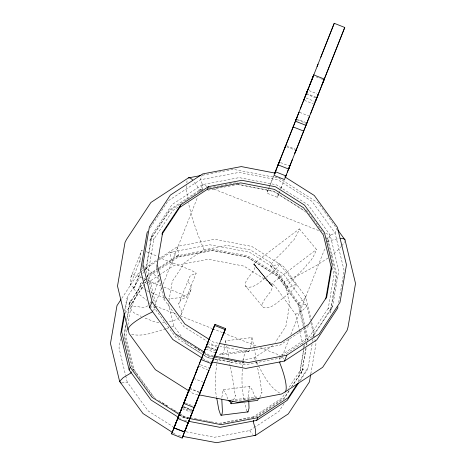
<?xml version="1.0" encoding="UTF-8"?>
<svg xmlns="http://www.w3.org/2000/svg" width="466" height="466" viewBox="0 0 466 466"><rect width="100%" height="100%" fill="white"/><g stroke="black" fill="none" stroke-linecap="round" stroke-linejoin="round"><path stroke-width="0.35" stroke-dasharray="2.33 1.75" d="M254.244 347.91L251.955 337.547L225.352 340.867L225.125 342.959M251.955 337.547L250.597 347.351M186.674 185.666L186.417 189.161L187.746 199.215M186.872 182.87L187.023 180.773M180.563 315.762C184.058 311.323 178.595 307.91 178.775 303.64L189.668 276.746L190.623 275.557L196.169 273.134L186.691 297.092L181.14 299.516L178.775 303.64M181.332 314.189L190.815 290.236C192.773 286.025 187.705 283.648 188.258 279.687M221.828 397.463L223.208 389.727L249.811 386.407L252.17 389.902L255.333 397.457M225.002 344.124L224.461 348.894L222.824 353.91L222.101 354.818L221.373 354.83L220.494 353.991L219.801 354.218L218.845 355.704M152.079 297.96L159.023 279.804C155.376 274.2 149.132 271.247 144.472 266.668M216.655 363.643C215.618 374.88 214.331 386.425 216.643 397.591M243.176 360.981C241.738 374.122 241.079 387.566 244.318 400.515M124.614 311.014L126.688 298.956L127.76 296.26L140.837 276.449M124.952 312.57L127.76 296.26M120.589 338.794L119.005 348.015L125.546 375.142M125.797 324.913L123.968 335.555L131.511 366.847M126.525 320.66L130.27 300.378L126.857 320.235M125.878 325.909L124.416 334.419L132.466 367.808M127.026 329.876L125.936 336.236L133.952 369.491L154.048 397.131M127.876 324.93L131.645 303.017L131.266 303.966L143.12 286.013M145.637 270.35L151.497 236.274L152.132 234.678L171.971 204.621L202.541 184.583L239.175 177.616L276.291 184.775L308.253 204.97L330.19 235.138L338.759 270.676L332.654 306.174L332.019 307.764L312.57 337.221M152.132 234.678L146.027 270.181L153.92 302.929M208.663 342.289L183.866 326.619L163.95 299.224L156.168 266.948L156.535 264.799M168.937 300.896L172.298 281.348L184.786 262.434L204.015 249.828L227.07 245.442L250.428 249.945L270.536 262.655L284.342 281.639L289.73 303.995L285.891 326.334L275.354 342.294M298.1 381.823L303.71 349.197M303.844 349.663L300.197 370.866L300.57 369.922L287.93 389.069M304.327 346.838L304.811 344.013M305.3 341.182L305.906 337.652L303.861 329.159M305.958 347.974L301.572 373.511L306.29 347.554M306.447 345.137L306.814 343.011M306.779 344.718L307.018 343.302M307.508 340.465L307.875 338.333L305.358 327.901M300.238 380.565L306.972 370.359L308.049 367.662L312.069 344.263M312.558 341.427L312.925 339.3M313.408 336.464L314.142 332.211L311.626 321.773M310.805 374L315.96 344.007L314.608 338.392M338.671 302.516L344.147 270.688L335.101 233.163L311.94 201.312L278.19 179.981L238.994 172.42L200.31 179.783L168.034 200.939L150.244 227.891M253.708 264.14L255.385 265.661C254.343 273.006 246.66 276.874 245.163 284.097L245.413 285.885L263.523 307.665C271.462 309.127 276.915 302.486 282.711 298.426C287.551 294.296 293.615 290.778 296.417 284.825L278.977 263.488L271.457 266.966L270.793 266.523L270.466 264.921L274.666 259.818L284.912 249.776L289.619 244.598L290.277 243.246L293.848 240.007L298.461 231.433L299.37 228.864L258.857 259.661L253.708 264.14L270.828 284.773L272.505 286.293C271.462 293.644 263.779 297.506 262.282 304.729L262.533 306.523M217.01 361.703L217.907 357.946M243.258 360.323L244.091 355.791L245.133 352.878L246.403 350.898L247.096 350.671L247.976 351.51L248.704 351.498L250.364 348.003M142.637 250.673L141.518 250.452L141.804 250.341L131.039 276.915L130.358 280.445L130.795 283.596L130.23 285.011L131.383 286.363L133.882 287.353L134.33 288.052L133.602 288.658L137.266 292.788L146.796 300.36M140.522 252.962L139.841 256.492L140.278 259.644L130.23 285.011M256.149 398.15L256.382 396.95L230.501 400.183M145.957 282.641L142.334 282.355L140.749 283.299L130.864 308.876L131.604 310.659L134.109 312.843L141.245 316.466M140.749 283.299L140.348 284.924L141.082 286.707L143.592 288.891L145.841 290.167M299.37 228.864L316.49 249.496C314.34 255.187 311.568 260.966 306.698 264.723L306.739 265.236L304.706 267.63L288.07 284.656L287.586 285.559L287.912 287.155L288.582 287.598L289.526 287.33L296.096 284.126M278.825 193.681L277.375 197.31L266.855 193.145L268.888 188.008M277.375 197.31L279.402 192.173M133.602 288.658L140.19 272.022M142.031 267.368L143.085 264.705M134.33 288.052L140.388 272.744M141.437 270.082L142.753 266.756M149.708 303.948L150.763 301.286M154.595 305.713L161.824 287.446M163.164 284.062L197.718 196.763M199.862 191.351L202.541 184.583L200.31 179.783L202.378 174.593M269.4 186.715L270.094 184.955M270.327 184.373L273.519 176.305M273.577 176.241L270.315 184.466M280.841 188.538L284.091 180.406M282.245 356.269L289.205 338.671M290.813 334.611L325.367 247.318M327.511 241.906L330.19 235.138L335.101 233.163L337.163 227.973M140.278 259.644L139.713 261.059L140.866 262.41M156.168 266.948L156.681 265.655M311.457 321.074L305.585 296.72L283.683 266.593L251.762 246.421L214.686 239.268L178.105 246.229L177.028 248.926L178.612 252.339L178.163 253.469L178.816 256.143L178.437 257.086L159.576 269.459M154.38 306.244L153.961 307.31L175.892 337.471L203.549 354.952M133.573 370.441L133.952 369.491L132.181 369.631M163.95 299.224L164.463 297.931M268.305 189.516L266.855 193.145M268.556 188.881L269.564 186.353M279.076 193.046L279.833 191.147M280.835 188.631L281.819 186.155M253.021 417.746L253.399 416.796L282 398.046L285.163 393.257M305.585 296.72L304.514 299.417L301.024 300.815L300.576 301.945L298.269 303.448L297.89 304.397L303.692 328.448M326.573 237.66L328.262 239.978L327.627 241.574A28.426 6.332 -24.9 0 1 339.236 238.668M131.039 276.915L132.327 274.293L132.041 274.404L136.853 275.627L143.045 278.08M190.815 290.236L189.528 292.858C183.913 298.182 175.618 298.077 168.36 298.776M233.478 400.16L235.365 395.663L235.324 396.065L233.087 381.054L230.14 366.095M259.795 397.37L261.968 392.343L261.927 392.745L259.69 377.734L257.459 367.022M249.811 386.407L248.425 394.143L248.693 399.548M121.772 298.374L138.14 273.583L141.757 271.206M142.823 273.449L144.804 270.449M145.2 269.849L147.576 266.243L157.153 259.964M143.569 281.598L128.453 304.95L142.724 283.328M143.965 280.998L146.347 277.392M146.743 276.792L147.932 274.992L158.702 267.933M144.309 280.928L146.295 277.922M146.691 277.322L147.483 276.122L158.248 269.063M145.095 283.025L147.07 280.031M147.466 279.431L149.836 275.843L158.964 269.855M125.255 313.373L143.889 285.145L146.883 283.188M308.434 325.722L307.636 326.934L279.88 345.137L246.607 351.463L219.917 346.32M332.654 306.174L312.808 336.231L284.639 354.696M289.118 390.555L284.359 397.766L255.048 416.983L220.622 423.53M291.495 386.955L303.389 368.938L292.631 385.685M289.06 391.091L283.911 398.896L256.393 416.936M284.103 403.55L278.948 411.356L254.424 427.438M298.927 381.473L308.049 367.662M341.392 246.217L338.73 249.479L329.742 256.813M341.834 245.675L344.048 242.961A28.426 6.332 -24.9 0 0 344.887 241.557M270.828 284.773L275.977 280.299L316.49 249.496M178.932 317.678L177.255 318.983L173.678 320.695L167.428 321.738M158.923 280.66C156.46 283.136 152.918 284.231 149.586 282.92M147.815 305.801C143.516 309.395 137.75 305.597 132.851 306.313L131.272 307.251M193.384 195.341L169.414 211.057L149.569 241.114L150.203 239.524L170.049 209.467L200.613 189.429L203.432 188.893M193.984 194.951L199.378 191.415M178.163 207.102L172.729 210.661L153.535 239.734L154.065 238.4L148.165 272.738L155.941 305.009M157.753 259.574L178.105 246.229M142.363 270.81L156.844 261.315M159.261 259.731L170.725 252.217L209.782 244.784L249.456 252.205L283.439 273.956L306.826 306.115L310.21 320.148M159.296 267.542L177.243 255.776L212.374 249.089L247.976 255.956L278.621 275.33L299.655 304.257L305.189 327.208M158.848 268.672L176.795 256.906L211.925 250.225L247.522 257.086L278.173 276.46L299.207 305.387L307.426 339.464M147.477 282.792L158.848 275.342M159.442 274.952L173.201 265.929L208.331 259.247L243.934 266.115L274.585 285.483L295.619 314.41L299.475 330.406M241.598 360.253L254.168 357.859L273.402 345.248M281.132 355.22L309.488 336.627L328.687 307.554L328.151 308.888L334.058 274.55L332.538 268.235M214.995 359.047L244.976 364.831L281.61 357.859L282.81 357.072M186.027 431.766L214.506 437.259L249.636 430.572L253.824 427.829M152.667 310.56L155.376 308.801M326.305 238.842L329.555 236.728L330.19 235.138L325.46 233.262M328 258.036L316.187 265.684L300.815 274.037L284.342 281.639M295.619 314.41L303.168 309.873L306.826 306.115L305.335 304.426L299.207 305.387L299.655 304.257L297.89 304.397L277.363 276.169L247.458 257.267L212.717 250.568L178.437 257.086L177.243 255.776L176.795 256.906L172.979 252.007L170.725 252.217L170.812 257.459L173.201 265.929M149.685 307.688L153.978 305.964M165.733 328.804C154.496 332.147 142.223 337.349 130.497 334.052M166.409 328.571L171.144 326.963M171.82 326.736L173.847 326.049L181.373 336.4M202.681 175.175L233.355 169.339L278.19 177.983M209.065 187.821L237.246 182.456M207.964 190.198L237.019 184.67M236.705 361.179L231.119 362.245L213.422 358.832M219.119 423.32L253.399 416.796L254.599 418.113M162.57 322.548L166.735 321.855M121.777 382.947L127.224 382.097L148.258 411.024L173.393 426.908M220.494 353.991L247.096 350.671M222.101 354.818L248.704 351.498M235.295 400.748L251.832 398.686M252.555 398.599L255.426 398.238M156.448 307.111L153.961 307.31L153.623 305.917M158.877 322.728L154.013 321.622L143.802 317.579M236.612 184.053L273.734 191.211L303.238 209.857M237.73 184.536L273.641 191.462L303.948 210.615M218.14 343.186L213.923 342.376L210.294 340.081M217.109 345.778L212.892 344.962L209.269 342.667M213.189 355.855L208.914 355.034L205.232 352.704M214.919 357.049L208.582 355.826L204.341 353.146M215.624 357.189L220.552 358.138M221.257 358.272L223.365 358.68M224.07 358.814L226.185 359.222M226.89 359.356L229.703 359.903M230.408 360.037L232.522 360.445M233.227 360.579L235.336 360.987M236.041 361.127L238.155 361.529M238.86 361.668L241.673 362.21M242.378 362.344L243.788 362.618M213.486 357.043L208.488 356.082L204.184 353.362M214.197 357.183L245.611 363.241M214.278 358.913L207.853 357.672L204.166 355.342M212.717 358.692L207.76 357.737L202.885 354.655M206.589 360.87L210.865 361.698M197.805 394.615L193.518 393.787L189.825 391.457M189.347 417.577L184.385 416.621L179.503 413.534M190.052 417.717L198.563 419.353M199.273 419.493L204.941 420.588M205.652 420.722L207.778 421.136M208.488 421.27L210.615 421.678M211.325 421.817L216.993 422.912M188.59 417.623L184.315 416.802L180.639 414.472M195.708 418.998L197.846 419.406M189.033 418.468L184.041 417.507L180.359 415.177M188.142 418.753L183.866 417.932L180.191 415.608M184.396 420.478L187.25 421.025M178.402 435.553L181.967 436.24M164.783 298.065L149.446 291.955M161.248 286.072L153.867 283.2L148.136 280.351M163.927 287.114L181.187 293.941L186.691 297.092M316.082 76.838L320.026 78.399M320.684 78.661L322.653 79.441M309.022 90.608L316.915 93.73M306.389 93.404L315.593 97.044M306.127 94.068L315.989 97.971M306.092 98.035L314.637 101.419M304.438 100.371L313.641 104.017M299.714 112.364L308.917 116.005M296.341 118.748L305.545 122.389M297.395 119.937L305.941 123.321M286.427 145.701L295.63 149.347M286.794 146.784L294.687 149.906M280.509 162.57L289.054 165.954M207.265 186.458L202.541 184.583L201.906 186.179L202.827 189.942M214.022 189.132L319.385 230.856M146.33 251.675L157.619 256.399M143.714 278.348L146.417 279.419M155.271 305.981L176.206 314.276M180.26 315.878L212.001 328.448M212.677 328.716L222.806 332.73M223.482 332.998L256.58 346.104M260.628 347.712L280.217 355.465M207.469 343.471L216.673 347.112M207.125 346.29L216.329 349.931M207.685 346.751L216.23 350.135M205.955 347.164L215.81 351.067M205.949 349.075L215.152 352.721M200.52 364.756L209.065 368.14M198.44 366.066L207.644 369.707M193.652 378.351L202.856 381.998M189.668 388.213L199.53 392.116M189.493 388.656L199.355 392.564M185.369 402.915L193.256 406.043M182.555 406.136L192.417 410.039M183.738 406.993L191.625 410.121M183.697 407.103L191.584 410.226M182.025 407.465L191.887 411.367M182.323 408.816L190.874 412.2M179.678 415.422L188.223 418.806M148.805 291.675L146.4 290.481M279.734 393.083C267.746 386.133 262.207 371.92 255.514 360.381M158.19 256.714L163.35 259.242L190.67 269.989L196.169 273.134M278.901 178.123L318.109 202.902L336.475 228.159M194.637 347.019L200.095 350.467M177.144 336.266L182.672 339.766M183.289 340.151L193.734 346.756M194.351 347.147L203.572 352.972M202.273 354.271L187.647 345.026L184.722 341.001M202.908 358.546L205.978 360.48M154.473 397.719L155.696 398.488M158.749 400.416L168.511 406.591M170.958 408.134L178.892 413.15M162.25 402.851L168.377 406.725M173.282 409.824L177.575 412.538M179.288 417.874L180.517 418.649M173.294 432.949L176.975 435.279M223.208 389.727L225.567 393.222L227.822 399.112M202.296 191.276L200.613 189.429L199.978 191.019A28.426 6.355 68.1 0 0 193.501 180.948M279.926 356.012L281.61 357.859M245.413 285.885L246.403 287.027C254.343 288.489 259.795 281.854 265.585 277.794C270.426 273.664 276.495 270.14 279.297 264.193L278.977 263.488M270.793 266.523L287.912 287.155M255.385 265.661L272.505 286.293M253.947 264.135L271.066 284.773M254.156 264.519L271.276 285.151M249.636 430.572L252.607 434.382M306.325 209.816L323.62 233.6M304.554 210.999L305.405 212.164M175.682 334.722L176.527 335.881M132.635 368.501L134.313 370.814M134.738 371.396L135.996 373.132M136.416 373.709L138.944 377.18M139.363 377.757L153.669 397.428M254.168 357.859L255.176 359.746M246.986 411.245L244.801 403.078M282.518 356.869L283.916 359.868M225.352 340.867L226.074 343.401M204.015 249.828L197.211 233.006L191.73 216.399L188.369 202.733M279.39 357.346L280.316 361.115M328.262 239.978L336.831 275.517L330.726 311.014L330.091 312.61L336.196 277.113L331.157 256.207M327.965 242.967L330.988 255.508M310.886 322.955L314.439 337.687M299.644 331.105L302.993 345.015M303.162 345.708L303.832 348.492M168.459 303.686L173.847 326.049M125.715 375.835L127.224 382.097M226.709 345.982L228.952 359.018M254.36 348.62L256.504 361.36M256.626 362.07L257.337 366.317M229.068 359.723L230.023 365.391"/><path stroke-width="0.7" d="M124.247 313.14L120.589 334.413L129.146 369.905L151.048 400.026L178.676 417.484M124.713 313.991L121.661 331.716L130.218 367.208L152.126 397.329L179.748 414.787M219.544 343.459L247.638 348.877L280.905 342.545L308.667 324.348L326.689 297.052L332.229 264.81L324.452 232.54L304.531 205.145L275.505 186.796L241.79 180.295L208.523 186.627L180.761 204.824L162.739 232.12L157.199 264.362L164.981 296.638L184.897 324.033L209.694 339.702M310.682 374.711L309.453 381.852L288.291 413.901L255.706 435.267L216.649 442.7L182.678 436.374M325.781 298.922L331.204 267.397L323.421 235.126L303.5 207.731L274.474 189.388L240.759 182.882L207.492 189.213L179.736 207.411L162.11 234.107M337.943 306.756L337.699 308.172L316.746 339.912L284.47 361.068L245.792 368.431L211.581 361.832M229.779 400.271L229.546 401.471L228.73 400.777M204.079 382.732L194.287 407.622L183.767 403.457L188.619 391.12M289.52 166.851L288.64 169.065L278.126 164.894L280.485 158.9M288.64 169.065L292.45 159.407M306.599 123.583L306.861 122.913L306.197 124.568M182.381 406.585L182.555 406.136L182.025 407.465L182.422 406.474M206.467 346.028L207.469 343.471L206.368 346.226M284.697 148.264L285.483 146.26M192.901 410.75L193.07 410.301L192.545 411.629L192.941 410.639M216.981 350.193L217.989 347.636L216.888 350.391M295.217 152.429L295.997 150.425M190.076 418.025L184.501 432.081L173.987 427.916L183.93 431.598M189.668 388.213L189.493 388.656L190.017 387.333M224.495 331.279L225.521 328.559L215.007 324.388L212.135 331.775M277.876 165.366L278.301 164.236M309.575 116.267L305.987 125.366L295.467 121.201L299.055 112.102L298.135 114.426M184.501 432.081L182.13 438.052L171.61 433.887L181.67 408.554L177.727 418.532L188.241 422.697L213.364 359.14M323.637 80.67L324.033 79.669L322.664 83.088M177.727 418.532L179.084 415.095M187.344 394.09L193.565 378.567M204.242 351.486L205.955 347.164L205.29 348.818M214.523 325.618L187.215 394.434M274.899 172.921L275.954 170.259M306.127 94.068L306.389 93.404L305.51 95.606M311.457 80.717L313.513 75.504L300.203 109.003M285.332 146.551L285.775 145.439L284.54 148.532M306.529 93.084L307.711 90.089L306.57 92.961M320.765 57.277L334.238 23.3L344.758 27.465L323.969 79.966L324.324 79.08L313.804 74.915L305.259 96.299M188.241 422.697L189.598 419.26M182.13 438.052L194.87 405.752M197.864 398.255L198.603 396.368M214.762 355.651L216.469 351.329L215.81 352.983L216.073 352.319M222.655 335.939L225.043 329.782M285.419 177.086L286.468 174.424M317.043 97.248L318.226 94.254L316.292 99.112M321.971 84.882L324.324 79.08M279.443 161.358L279.751 160.584M187.373 393.945L174.144 427.427L176.649 421.136M188.089 392.203L189.225 389.32M190.641 385.796L192.219 381.805M195.411 373.709L198.44 366.066L197.957 367.278M297.081 117.083L274.841 173.037L308.871 87.259M317.078 66.574L318.045 64.139M183.767 403.457L187.274 394.586M309.972 84.509L334.238 23.3M174.074 427.695L171.61 433.887M179.02 415.159L173.987 427.916M197.182 369.55L179.876 413.121M199.145 364.307L213.684 327.703M303.785 100.108L304.618 98.006M188.911 420.833L184.658 431.592L189.54 419.324M190.489 416.843L191.712 413.744M195.009 405.455L194.572 406.562L196.332 402.141M196.943 400.504L197.654 398.704M198.836 395.791L199.745 393.485M287.33 172.164L290.271 164.748M316.03 99.771L296.72 148.706M344.758 27.465L315.971 100.074M195.132 405.088L197.613 398.884M199.489 394.172L208.954 370.231L208.471 371.443M209.723 368.396L215.909 352.785M285.361 177.202L306.558 123.927M294.71 153.599L296.289 149.603L295.06 152.697M310.507 113.972L323.317 81.632M210.952 365.297L225.521 328.559M221.152 339.673L225.148 329.608L214.628 325.443L214.494 325.775M161.97 234.066L162.739 232.12M179.736 207.411L180.761 204.824M202.296 358.156L172.845 339.539L149.685 307.688L152.003 301.852L142.957 264.327L149.405 226.843L170.358 195.103L202.634 173.94L241.318 166.583L275.523 173.183M152.452 311.09L152.032 312.15A28.426 6.332 -24.9 0 0 128.045 329.782L129.21 333.697L155.382 369.689L189.208 391.067M129.146 369.905L130.218 367.208M131.266 371.938L130.812 373.074L123.263 377.606L119.605 381.369L142.992 413.528L172.682 432.559M207.492 189.213L208.523 186.627M304.776 97.516L305.83 94.866M278.662 163.374L279.192 162.046M295.467 121.201L296.038 119.762M278.126 164.894L279.006 162.686M185.812 397.976L184.053 402.397M202.005 357.364L201.126 359.571L211.646 363.742L212.525 361.529M213.661 327.872L215.007 324.388M179.561 413.86L179.736 413.418M288.291 169.729L288.821 168.401M315.29 101.681L316.35 99.037M190.25 417.583L192.184 412.719M259.084 398.261L258.234 398.989L257.669 400.405L231.066 403.725L231.631 402.309L232.907 401.22M253.679 420.419L253.23 421.549L255.618 430.025L255.706 435.267L254.017 435.419M188.672 421.299L220.045 427.351L256.632 420.39L257.704 417.693L288.227 397.679L297.739 383.273M280.101 361.645L279.682 362.705A28.426 6.355 68.1 0 1 285.07 391.964L281.522 394.015L237.811 402.333L199.232 394.894M284.47 361.068L286.794 355.232L319.07 334.07L340.023 302.335L346.471 264.845L337.425 227.321L314.265 195.47L284.808 176.859M313.455 75.801L313.804 74.915M216.766 398.284L218.81 409.597L220.692 415.212L221.42 415.2L222.072 413.866L222.428 411.455L221.822 399.595M221.42 415.2L248.023 411.88L249.03 408.134L248.78 401.698M147.873 231.486L147.081 232.68L140.633 270.163L149.685 307.688M120.974 299.58L116.978 305.626L110.471 343.477L119.605 381.369L121.096 383.058M298.648 382.965L287.155 400.376L256.632 420.39M200.543 175.583L188.415 177.89L150.92 202.471L126.571 239.349L125.016 242.396L117.508 286.066L128.045 329.782M285.07 391.964L322.664 367.313L347.077 330.342L348.038 327.056L355.529 283.503L345.021 239.908L337.757 229.924M286.794 355.232L248.116 362.589L214.616 356.129M257.704 417.693L221.117 424.654L189.749 418.602M247.289 411.892L248.023 411.88M293.172 126.927L303.692 131.092M204.621 352.313L175.169 333.703L152.003 301.852M231.066 403.725L230.507 403.008L230.07 400.457M188.415 177.89A28.426 6.355 68.1 0 1 192.592 179.952M340.576 238.557A28.426 6.332 -24.9 0 1 345.021 239.908M275.394 171.727L273.944 175.379L284.458 179.544L285.908 175.892L275.394 171.727"/></g></svg>
